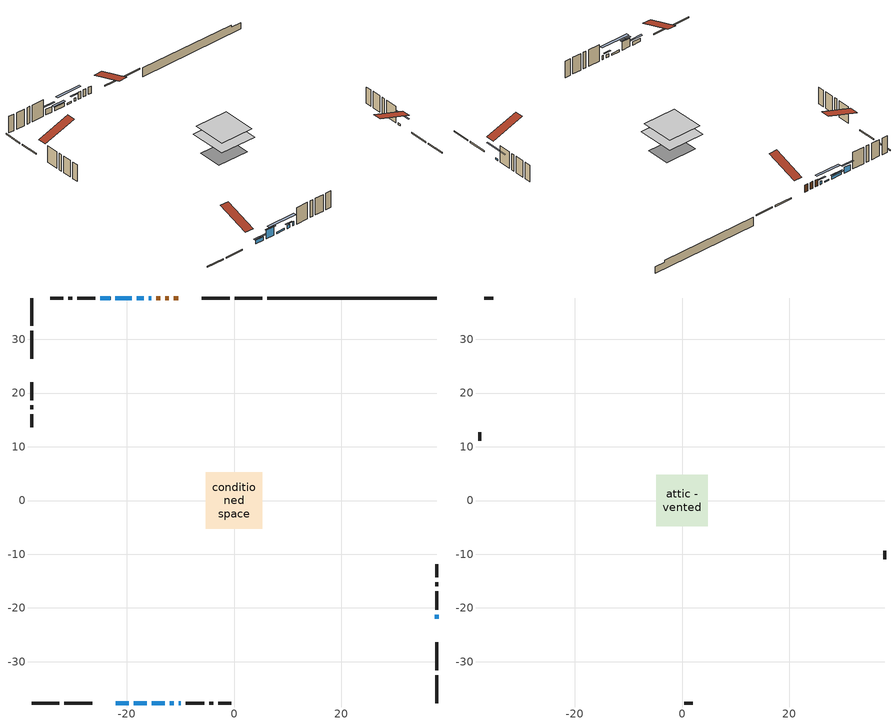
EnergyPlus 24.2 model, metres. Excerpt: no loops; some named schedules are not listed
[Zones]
conditioned space
 floor outside (Floor1 construction): -2.5,-2.5 -2.5,2.5 2.5,2.5 2.5,-2.5 z0.3
 floor adiabatic (AdiabaticFloorConstruction): -5.28,-5.28 -5.28,5.28 5.28,5.28 5.28,-5.28 z2.74
 floor foundation (Slab1 construction): -4.53,-3.34 -4.53,3.34 4.53,3.34 4.53,-3.34 z-2.23
 wall outside (RimJoist1 construction): 5.29,37.68 0.1,37.68 / -37.68,-37.68 -32.49,-37.68 / -37.68,37.68 -37.68,32.49 / 37.68,-37.68 37.68,-32.49 z0.3:0.6
 wall outside (RimJoist2 construction): -0.83,37.68 -6.02,37.68 / -31.56,-37.68 -26.37,-37.68 / -37.68,31.56 -37.68,26.37 / 37.68,-31.56 37.68,-26.37 z0.3:0.6
 wall outside (AdiabaticWallConstruction 1): -10.34,37.68 -11.22,37.68 / -12.15,37.68 -12.83,37.68 / -13.76,37.68 -14.44,37.68 z0.3:2.33
 wall outside (AdiabaticWallConstruction): -22.04,-37.68 -19.6,-37.68 z0.3:1.29; -15.37,37.68 -15.83,37.68 z0.3:1.22; -18.68,-37.68 -16.24,-37.68 z0.3:2.74; 37.68,-22.04 37.68,-21.28 / -15.31,-37.68 -12.87,-37.68 z0.3:0.76; -16.75,37.68 -18.07,37.68 z0.3:0.71; -19,37.68 -22.05,37.68 z0.3:1.32; -11.94,-37.68 -11.18,-37.68 z0.3:1.19; -10.25,-37.68 -9.88,-37.68 z0.3:1.52; -22.98,37.68 -24.85,37.68 z0.3:1.95
 wall outside (Wall1 construction): -25.78,37.68 -29.21,37.68 / -8.95,-37.68 -5.53,-37.68 / -37.68,22.04 -37.68,18.62 / 37.68,-20.35 37.68,-16.93 z0.3:5.18
 wall outside (Wall2 construction): -30.13,37.68 -30.88,37.68 / -4.6,-37.68 -3.85,-37.68 / -37.68,17.69 -37.68,16.94 / 37.68,-16 37.68,-15.25 z0.3:5.18
 wall outside (Wall3 construction): -31.81,37.68 -34.23,37.68 / -2.92,-37.68 -0.51,-37.68 / -37.68,16.01 -37.68,13.6 / 37.68,-14.32 37.68,-11.91 z0.3:5.18
 wall foundation (FoundationWall1 construction): 6.22,37.68,-2.23 6.22,37.68,0.3 34.53,37.68,0.3 34.53,37.68,-0.34 37.68,37.68,-0.34 37.68,37.68,-2.23
 window (WindowConstruction): -22.04,-37.68 -19.6,-37.68 z0.3:1.29
 window (WindowConstruction 3): -15.37,37.68 -15.82,37.68 z0.3:1.21
 window (WindowConstruction 4): -18.67,-37.68 -16.24,-37.68 z0.3:2.74
 window (WindowConstruction 7): 37.68,-22.04 37.68,-21.28 z0.3:0.76
 window (WindowConstruction 8): -16.75,37.68 -18.07,37.68 z0.3:0.71
 window (WindowConstruction 9): -15.31,-37.68 -12.87,-37.68 z0.3:0.76
 window (WindowConstruction 1): -19,37.68 -22.05,37.68 z0.3:1.31
 window (WindowConstruction 5): -11.94,-37.68 -11.18,-37.68 z0.3:1.19
 window (WindowConstruction 6): -10.25,-37.68 -9.88,-37.68 z0.3:1.52
 window (WindowConstruction 2): -22.98,37.68 -24.85,37.68 z0.3:1.95
 door (Door): -10.34,37.68 -11.22,37.68 z0.3:2.33
 door (Door 1): -12.15,37.68 -12.83,37.68 z0.3:2.33
 door (Door 2): -13.76,37.68 -14.44,37.68 z0.3:2.33
 ceiling adiabatic (AdiabaticFloorConstruction): 5.28,-5.28 5.28,5.28 -5.28,5.28 -5.28,-5.28 z2.74
attic - vented
 floor to conditioned space (Floor2 construction Reversed): -4.8,-4.8 -4.8,4.8 4.8,4.8 4.8,-4.8 z5.18
 wall outside (Wall4 construction): -35.15,37.68 -36.75,37.68 / 0.42,-37.68 2.02,-37.68 / -37.68,12.67 -37.68,11.07 / 37.68,-10.98 37.68,-9.38 z0.3:5.18
 roof outside (Roof1 construction): -9.41,37.68,5.18 -9.41,28.32,8.3 -6.95,28.32,8.3 -6.95,37.68,5.18; -22.97,-37.68,5.18 -22.97,-28.32,8.3 -25.44,-28.32,8.3 -25.44,-37.68,5.18; -37.68,22.97,5.18 -28.32,22.97,8.3 -28.32,25.44,8.3 -37.68,25.44,5.18; 37.68,-22.97,5.18 28.32,-22.97,8.3 28.32,-25.44,8.3 37.68,-25.44,5.18
shading: -18.99,-37.68 -22.65,-37.68 -22.65,-37.98 -18.99,-37.98 z1.9; -16.74,37.68 -14.46,37.68 -14.46,37.98 -16.74,37.98 z2.13; -15.94,-37.68 -18.97,-37.68 -18.97,-37.98 -15.94,-37.98 z3.04; 37.68,-18.23 37.68,-25.09 37.98,-25.09 37.98,-18.23 z3.81; -21.12,37.68 -13.7,37.68 -13.7,38.29 -21.12,38.29 z3.76; -9.82,-37.68 -18.36,-37.68 -18.36,-38.29 -9.82,-38.29 z3.81; -22.35,37.68 -18.7,37.68 -18.7,38.29 -22.35,38.29 z1.61; -10.57,-37.68 -12.55,-37.68 -12.55,-37.98 -10.57,-37.98 z1.8; -25.76,37.68 -22.07,37.68 -22.07,37.98 -25.76,37.98 z2.86
[Building]
Building 1: Terrain=Suburbs
[Site:Location]
Montreal Intl AP_QC: Latitude {deg}=45.47; Longitude {deg}=-73.74; Time Zone {hr}=-5; Elevation {m}=36; Keep Site Location Information=Yes
[Site:GroundTemperature:Shallow]
2.07863, -0.316383, -0.508184, 0.628371, 5.19101, 9.73239, 13.6695, 16.1636, 16.3755, 14.347, 10.5102, 6.10817
[Site:WaterMainsTemperature]
Calculation Method=Schedule; Temperature Schedule=mains temperature schedule
[Material] Roughness=Rough; Thermal Absorptance=0.9
Name | Thickness {m} | Conductivity {W/m-K} | Density {kg/m3} | Specific Heat {J/kg-K} | Solar Absorptance | Visible Absorptance
asphalt or fiberglass shingles | 0.00635 | 0.162714 | 1121.4 | 1465.45 | 0.4 | 0.4
ceiling stud and cavity | 0.1397 | 0.0951285 | 65.682 | 1177.47 | 0.7 | 0.7
concrete 4.0 in. | 0.1016 | 1.803125 | 2242.8 | 837.4 | 0.7 | 0.7
concrete 8.0 in. | 0.2032 | 1.803125 | 2242.8 | 837.4 | 0.7 | 0.7
door material | 0.04445 | 0.0639163 | 512.64 | 1214.23 | 0.7 | 0.7
door material 1 | 0.04445 | 0.053851 | 512.64 | 1214.23 | 0.7 | 0.7
door material 2 | 0.04445 | 0.20624 | 512.64 | 1214.23 | 0.7 | 0.7
exterior vertical ins | 0.00682616 | 0.029427 | 32.04 | 1214.23 | 0.7 | 0.7
floor covering | 0.0127 | 0.0433444 | 54.468 | 1339.84 | 0.6 | 0.6
floor rigid ins | 0.051816 | 0.029427 | 32.04 | 1214.23 | 0.7 | 0.7
floor rigid ins 1; wall rigid ins | 0.512978 | 0.029427 | 32.04 | 1214.23 | 0.7 | 0.7
floor stud and cavity | 0.1397 | 0.35706 | 92.3553 | 1139.71 | 0.7 | 0.7
floor stud and cavity 1 | 0.1397 | 1.75129 | 37.0049 | 1207.88 | 0.7 | 0.7
furniture material conditioned space 1 | 0.1524 | 0.115458 | 640.8 | 1214.23 | 0.6 | 0.6
gypsum board | 0.0127 | 0.160291 | 801 | 837.4 | 0.6 | 0.6
gypsum board 1 | 0.0127 | 0.160291 | 801 | 837.4 | 0.7 | 0.7
osb sheathing 0.5 in. | 0.0127 | 0.115458 | 512.64 | 1214.23 | 0.7 | 0.7
osb sheathing 0.75 in. | 0.01905 | 0.115458 | 512.64 | 1214.23 | 0.7 | 0.7
osb sheathing 2.0 in. | 0.0508 | 0.115458 | 512.64 | 1214.23 | 0.7 | 0.7
rim joist stud and cavity | 0.0508 | 0.0451784 | 125.044 | 1163.47 | 0.6 | 0.6
rim joist stud and cavity 1 | 0.0508 | 0.747799 | 125.044 | 1163.47 | 0.6 | 0.6
wall stud and cavity | 0.1397 | 0.092254 | 139.0536 | 1170.24 | 0.7 | 0.7
wall stud and cavity 1 | 0.1397 | 0.0979488 | 139.0536 | 1170.24 | 0.7 | 0.7
wall stud and cavity 2 | 0.1397 | 0.0812061 | 139.0536 | 1170.24 | 0.7 | 0.7
wall stud and cavity 3 | 0.0889 | 6.1454 | 50.32683 | 1063.81 | 0.6 | 0.6
wall stud and cavity 4 | 0.0889 | 0.380278 | 52.3479 | 1209.89 | 0.7 | 0.7
wall stud and cavity 5 | 0.0889 | 0.391764 | 83.0341 | 1211.67 | 0.7 | 0.7
wood siding | 0.0254 | 0.102417 | 544.68 | 1172.36 | 0.4 | 0.4
wood siding 1 | 0.00254 | 0.102417 | 544.68 | 1172.36 | 0.4 | 0.4
wood siding 2; wood siding 3; wood siding 4 | 0.0254 | 0.102417 | 544.68 | 1172.36 | 0.7 | 0.7
[WindowMaterial:SimpleGlazingSystem]
Name | U-Factor {W/m2-K} | Solar Heat Gain Coefficient
WindowMaterial | 2.946882 | 0.58
WindowMaterial 1 | 2.93609 | 0.6
WindowMaterial 2 | 2.90203 | 0.65
WindowMaterial 3 | 3.02467 | 0.46
WindowMaterial 4 | 2.87818 | 0.68
WindowMaterial 5 | 5.3447 | 0.57
WindowMaterial 6 | 4.38171 | 0.64
WindowMaterial 7 | 3.06101 | 0.4
WindowMaterial 8 | 3.04965 | 0.43
WindowMaterial 9 | 3.023535 | 0.49
[Construction]
AdiabaticFloorConstruction: floor stud and cavity 1, floor rigid ins 1, osb sheathing 0.75 in., floor covering
AdiabaticWallConstruction: wood siding 3, wall rigid ins, wall stud and cavity 4, gypsum board
AdiabaticWallConstruction 1: wood siding 4, wall rigid ins, wall stud and cavity 4, gypsum board
Door: door material
Door 1: door material 1
Door 2: door material 2
Floor1 construction: floor stud and cavity, floor rigid ins, osb sheathing 0.75 in., floor covering
Floor2 construction Reversed: gypsum board, ceiling stud and cavity
FoundationWall1 construction: concrete 8.0 in., gypsum board 1
furniture construction conditioned space 1: furniture material conditioned space 1
PartitionWallConstruction: gypsum board, wall stud and cavity 5, gypsum board
RimJoist1 construction: wood siding 2, osb sheathing 2.0 in., rim joist stud and cavity
RimJoist2 construction: wood siding 2, osb sheathing 2.0 in., rim joist stud and cavity 1
Roof1 construction: asphalt or fiberglass shingles
Slab1 construction: concrete 4.0 in.
Wall1 construction: wood siding, osb sheathing 0.5 in., wall stud and cavity, gypsum board
Wall2 construction: wood siding, osb sheathing 0.5 in., wall stud and cavity 1, gypsum board
Wall3 construction: wood siding, osb sheathing 0.5 in., wall stud and cavity 2, gypsum board
Wall4 construction: wood siding 1, wall stud and cavity 3
WindowConstruction: WindowMaterial
WindowConstruction 1: WindowMaterial 1
WindowConstruction 2: WindowMaterial 2
WindowConstruction 3: WindowMaterial 3
WindowConstruction 4: WindowMaterial 4
WindowConstruction 5: WindowMaterial 5
WindowConstruction 6: WindowMaterial 6
WindowConstruction 7: WindowMaterial 7
WindowConstruction 8: WindowMaterial 8
WindowConstruction 9: WindowMaterial 9
[Zone] Multiplier=1; Part of Total Floor Area=Yes
Name | Volume {m3}
attic - vented | 46.7056
conditioned space | 450
[Space]
Name | Zone | Volume {m3}
attic - vented 1 | attic - vented | 46.7056
conditioned space 1 | conditioned space | 450
[ZoneInfiltration:EffectiveLeakageArea]
infil attic - vented 1: Zone or Space=attic - vented 1; Schedule=Always On Discrete; Effective Air Leakage Area {cm2}=3690.4; Stack Coefficient=0.000555979; Wind Coefficient=1.59312e-05
[ZoneMixing]
whole house fan mix: Zone or Space=attic - vented; Schedule=Always On Continuous; Design Flow Rate Calculation Method=Flow/Zone; Design Flow Rate {m3/s}=0; Source Zone or Space=conditioned space
[SurfaceProperty:ExposedFoundationPerimeter]
Slab1: Exposed Perimeter Calculation Method=TotalExposedPerimeter; Total Exposed Perimeter {m}=31.456
[InternalMass] Zone or ZoneList=conditioned space; Space or SpaceList=conditioned space 1
Name | Construction | Surface Area {m2}
furniture mass conditioned space 1 | furniture construction conditioned space 1 | 78.7039
partition wall mass | PartitionWallConstruction | 196.76
[Lights]
interior lighting: Zone or ZoneList or Space or SpaceList=conditioned space 1; Schedule=interior lighting schedule; Design Level Calculation Method=LightingLevel; Lighting Level {W}=343.2; Return Air Fraction=0; Fraction Radiant=0.6; Fraction Visible=0.2; Fraction Replaceable=1
[People]
occupants: Zone or ZoneList or Space or SpaceList=conditioned space 1; Number of People Schedule=occupants schedule; Number of People Calculation Method=People; Number of People=3; Fraction Radiant=0.314171; Sensible Heat Fraction=0.56303; Activity Level Schedule=occupants activity schedule; Carbon Dioxide Generation Rate {m3/s-W}=0; Enable ASHRAE 55 Comfort Warnings=No; Mean Radiant Temperature Calculation Type=EnclosureAveraged
[ElectricEquipment] Zone or ZoneList or Space or SpaceList=conditioned space 1; Design Level Calculation Method=EquipmentLevel
Name | Schedule | Design Level {W} | Fraction Latent | Fraction Radiant | Fraction Lost
clothes dryer | clothes dryer schedule | 140.772 | 0.015 | 0.081 | 0.85
clothes washer | clothes washer schedule | 32.1985 | 0.03 | 0.162 | 0.7
cooking range | cooking range schedule | 215.147 | 0.08 | 0.432 | 0.2
dishwasher | dishwasher schedule | 66.8632 | 0.3 | 0.18 | 0.4
fridge | fridge schedule | 72.9452 | 0 | 0.6 | 0
mech vent house fan | mech vent house fan schedule | 0 | 0 | 0 | 1
mech vent house fan cfis | mech vent house fan cfis schedule | 0 | 0 | 0 | 0
mech vent range fan 0 | mech vent range fan 0 schedule | 57 | 0 | 0 | 1
misc plug loads | misc plug loads schedule | 494.7 | 0.045 | 0.513 | 0.1
whole house fan | Always On Discrete | 0 | 0 | 0 | 1
[OtherEquipment] Zone or ZoneList or Space or SpaceList=conditioned space 1; Design Level Calculation Method=EquipmentLevel
Name | Fuel Type | Schedule | Design Level {W} | Fraction Latent | Fraction Radiant | Fraction Lost
clothes dryer 1 | Electricity | clothes dryer schedule | 0 | 0.015 | 0.081 | 0.85
cooking range 1 | Electricity | cooking range schedule | 0 | 0.08 | 0.432 | 0.2
general water use latent | None | general water use schedule | 62.594 | 1 | 0 | 0
general water use sensible | None | general water use schedule | -61.6891 | 0 | 0.6 | 0
mech vent house fan latent load | None | Always On Discrete | 0 | 1 | 0 | 0
mech vent house fan sensible load | None | Always On Discrete | 0 | 0 | 0 | 0
water heater energy adjustment1 | NaturalGas | Always On Discrete | 0.01 | 0 | 0 | 1
[ZoneInfiltration:DesignFlowRate] Zone or ZoneList or Space or SpaceList=conditioned space 1; Schedule=Always On Discrete; Design Flow Rate Calculation Method=Flow/Zone; Design Flow Rate {m3/s}=0
infil flow; natural vent flow; whole house fan flow
[AvailabilityManager:Scheduled]
central ac and furnace airloop Availability Manager: Schedule=Always On Discrete
[Foundation:Kiva]
Foundation Kiva 1: Initial Indoor Air Temperature {C}=18; Wall Height Above Grade {m}=0.299984; Wall Depth Below Slab {m}=0.2032; Custom Block Material Name 1=exterior vertical ins; Custom Block Depth 1 {m}=2.52999; Custom Block X Position 1 {m}=0.2159; Custom Block Z Position 1 {m}=0
[Foundation:Kiva:Settings]
Soil Conductivity {W/m-K}=0.849921; Soil Density {kg/m3}=1842.3; Soil Specific Heat {J/kg-K}=418.7; Ground Solar Absorptivity=0.9; Ground Thermal Absorptivity=0.9; Ground Surface Roughness {m}=0.03; Far-Field Width {m}=40; Deep-Ground Boundary Condition=ZeroFlux; Deep-Ground Depth {m}=40; Minimum Cell Dimension {m}=0.2; Maximum Cell Growth Coefficient=3; Simulation Timestep=Timestep
[Exterior:Lights]
exterior lighting: Schedule=exterior lighting schedule; Design Level {W}=75.6
[EnergyManagementSystem:GlobalVariable]
central_ac_and_furnace_airloop_Fan_RTF
infil_program_Qfan
infil_program_Qinf
natural_vent_program_Qnv
natural_vent_program_Qwhf
[EnergyManagementSystem:Sensor]
Name | Output:Variable or Output:Meter Index Key | Output:Variable or Output:Meter
airflow_gain | infil flow | Infiltration Sensible Heat Gain Energy
airflow_gain_1 | natural vent flow | Infiltration Sensible Heat Gain Energy
airflow_gain_2 | whole house fan flow | Infiltration Sensible Heat Gain Energy
airflow_loss | infil flow | Infiltration Sensible Heat Loss Energy
airflow_loss_1 | natural vent flow | Infiltration Sensible Heat Loss Energy
airflow_loss_2 | whole house fan flow | Infiltration Sensible Heat Loss Energy
clg_load_cond |  | Cooling:EnergyTransfer:Zone:CONDITIONED SPACE
clg_sp_s; clg_sp_s_1 | cooling setpoint | Schedule Value
clothes_dryer_exhaust_0_sch_s | clothes dryer exhaust 0 schedule | Schedule Value
cool_season | cooling season schedule | Schedule Value
htg_load_cond |  | Heating:EnergyTransfer:Zone:CONDITIONED SPACE
htg_sp_s; htg_sp_s_1 | heating setpoint | Schedule Value
ig_ee_conv | clothes dryer | Electric Equipment Convective Heating Energy
ig_ee_conv_2 | cooking range | Electric Equipment Convective Heating Energy
ig_ee_conv_4 | fridge | Electric Equipment Convective Heating Energy
ig_ee_conv_5 | misc plug loads | Electric Equipment Convective Heating Energy
ig_ee_conv_6 | whole house fan | Electric Equipment Convective Heating Energy
ig_ee_rad | clothes dryer | Electric Equipment Radiant Heating Energy
ig_ee_rad_2 | cooking range | Electric Equipment Radiant Heating Energy
ig_ee_rad_4 | fridge | Electric Equipment Radiant Heating Energy
ig_ee_rad_5 | misc plug loads | Electric Equipment Radiant Heating Energy
ig_ee_rad_6 | whole house fan | Electric Equipment Radiant Heating Energy
ig_lgt_conv | interior lighting | Lights Convective Heating Energy
ig_lgt_rad | interior lighting | Lights Radiant Heating Energy
ig_lgt_vis | interior lighting | Lights Visible Radiation Heating Energy
ig_oe_conv | clothes dryer 1 | Other Equipment Convective Heating Energy
ig_oe_conv_1 | cooking range 1 | Other Equipment Convective Heating Energy
ig_oe_conv_2 | general water use latent | Other Equipment Convective Heating Energy
ig_oe_conv_3 | general water use sensible | Other Equipment Convective Heating Energy
ig_oe_conv_4 | water heater energy adjustment1 | Other Equipment Convective Heating Energy
ig_oe_rad | clothes dryer 1 | Other Equipment Radiant Heating Energy
ig_oe_rad_1 | cooking range 1 | Other Equipment Radiant Heating Energy
ig_oe_rad_2 | general water use latent | Other Equipment Radiant Heating Energy
ig_oe_rad_3 | general water use sensible | Other Equipment Radiant Heating Energy
ig_oe_rad_4 | water heater energy adjustment1 | Other Equipment Radiant Heating Energy
ig_ppl_conv | occupants | People Convective Heating Energy
ig_ppl_rad | occupants | People Radiant Heating Energy
im_conv | furniture mass conditioned space 1 | Surface Inside Face Convection Heat Gain Energy
im_conv_1 | partition wall mass | Surface Inside Face Convection Heat Gain Energy
im_ig | furniture mass conditioned space 1 | Surface Inside Face Internal Gains Radiation Heat Gain Energy
im_ig_1 | partition wall mass | Surface Inside Face Internal Gains Radiation Heat Gain Energy
im_lgt | furniture mass conditioned space 1 | Surface Inside Face Lights Radiation Heat Gain Energy
im_lgt_1 | partition wall mass | Surface Inside Face Lights Radiation Heat Gain Energy
im_sol | furniture mass conditioned space 1 | Surface Inside Face Solar Radiation Heat Gain Energy
im_sol_1 | partition wall mass | Surface Inside Face Solar Radiation Heat Gain Energy
im_surf | furniture mass conditioned space 1 | Surface Inside Face Net Surface Thermal Radiation Heat Gain Energy
im_surf_1 | partition wall mass | Surface Inside Face Net Surface Thermal Radiation Heat Gain Energy
mech_vent_range_fan_0_sch_s | mech vent range fan 0 schedule | Schedule Value
mv_conv | mech vent house fan | Electric Equipment Convective Heating Energy
mv_conv_1 | mech vent house fan cfis | Electric Equipment Convective Heating Energy
mv_conv_2 | mech vent range fan 0 | Electric Equipment Convective Heating Energy
mv_conv_3 | mech vent house fan latent load | Other Equipment Convective Heating Energy
mv_conv_4 | mech vent house fan sensible load | Other Equipment Convective Heating Energy
mv_rad | mech vent house fan | Electric Equipment Radiant Heating Energy
mv_rad_1 | mech vent house fan cfis | Electric Equipment Radiant Heating Energy
mv_rad_2 | mech vent range fan 0 | Electric Equipment Radiant Heating Energy
mv_rad_3 | mech vent house fan latent load | Other Equipment Radiant Heating Energy
mv_rad_4 | mech vent house fan sensible load | Other Equipment Radiant Heating Energy
natural_vent_s | natural vent schedule | Schedule Value
out_pb_s |  | Site Outdoor Air Barometric Pressure
out_wt_s |  | Site Outdoor Air Humidity Ratio
site_vw_s |  | Site Wind Speed
ss_back_out | Window1 | Surface Window Shortwave from Zone Back Out Window Heat Transfer Rate
ss_back_out_1 | Window10 | Surface Window Shortwave from Zone Back Out Window Heat Transfer Rate
ss_back_out_2 | Window11 | Surface Window Shortwave from Zone Back Out Window Heat Transfer Rate
ss_back_out_3 | Window12 | Surface Window Shortwave from Zone Back Out Window Heat Transfer Rate
ss_back_out_4 | Window13 | Surface Window Shortwave from Zone Back Out Window Heat Transfer Rate
ss_back_out_5 | Window14 | Surface Window Shortwave from Zone Back Out Window Heat Transfer Rate
ss_back_out_6 | Window3 | Surface Window Shortwave from Zone Back Out Window Heat Transfer Rate
ss_back_out_7 | Window5 | Surface Window Shortwave from Zone Back Out Window Heat Transfer Rate
ss_back_out_8 | Window8 | Surface Window Shortwave from Zone Back Out Window Heat Transfer Rate
ss_back_out_9 | Window9 | Surface Window Shortwave from Zone Back Out Window Heat Transfer Rate
ss_conv | Door1 | Surface Inside Face Convection Heat Gain Energy
ss_conv_1 | Door2 | Surface Inside Face Convection Heat Gain Energy
ss_conv_10 | Window5 | Surface Inside Face Convection Heat Gain Energy
ss_conv_11 | Window8 | Surface Inside Face Convection Heat Gain Energy
ss_conv_12 | Window9 | Surface Inside Face Convection Heat Gain Energy
ss_conv_2 | Door3 | Surface Inside Face Convection Heat Gain Energy
ss_conv_3 | Window1 | Surface Inside Face Convection Heat Gain Energy
ss_conv_4 | Window10 | Surface Inside Face Convection Heat Gain Energy
ss_conv_5 | Window11 | Surface Inside Face Convection Heat Gain Energy
ss_conv_6 | Window12 | Surface Inside Face Convection Heat Gain Energy
ss_conv_7 | Window13 | Surface Inside Face Convection Heat Gain Energy
ss_conv_8 | Window14 | Surface Inside Face Convection Heat Gain Energy
ss_conv_9 | Window3 | Surface Inside Face Convection Heat Gain Energy
ss_ig | Door1 | Surface Inside Face Internal Gains Radiation Heat Gain Energy
ss_ig_1 | Door2 | Surface Inside Face Internal Gains Radiation Heat Gain Energy
ss_ig_10 | Window5 | Surface Inside Face Internal Gains Radiation Heat Gain Energy
ss_ig_11 | Window8 | Surface Inside Face Internal Gains Radiation Heat Gain Energy
ss_ig_12 | Window9 | Surface Inside Face Internal Gains Radiation Heat Gain Energy
ss_ig_2 | Door3 | Surface Inside Face Internal Gains Radiation Heat Gain Energy
ss_ig_3 | Window1 | Surface Inside Face Internal Gains Radiation Heat Gain Energy
ss_ig_4 | Window10 | Surface Inside Face Internal Gains Radiation Heat Gain Energy
ss_ig_5 | Window11 | Surface Inside Face Internal Gains Radiation Heat Gain Energy
ss_ig_6 | Window12 | Surface Inside Face Internal Gains Radiation Heat Gain Energy
ss_ig_7 | Window13 | Surface Inside Face Internal Gains Radiation Heat Gain Energy
ss_ig_8 | Window14 | Surface Inside Face Internal Gains Radiation Heat Gain Energy
ss_ig_9 | Window3 | Surface Inside Face Internal Gains Radiation Heat Gain Energy
ss_lgt | Door1 | Surface Inside Face Lights Radiation Heat Gain Energy
ss_lgt_1 | Door2 | Surface Inside Face Lights Radiation Heat Gain Energy
ss_lgt_2 | Door3 | Surface Inside Face Lights Radiation Heat Gain Energy
ss_sol | Door1 | Surface Inside Face Solar Radiation Heat Gain Energy
ss_sol_1 | Door2 | Surface Inside Face Solar Radiation Heat Gain Energy
ss_sol_2 | Door3 | Surface Inside Face Solar Radiation Heat Gain Energy
ss_surf | Door1 | Surface Inside Face Net Surface Thermal Radiation Heat Gain Energy
ss_surf_1 | Door2 | Surface Inside Face Net Surface Thermal Radiation Heat Gain Energy
ss_surf_10 | Window5 | Surface Inside Face Net Surface Thermal Radiation Heat Gain Energy
ss_surf_11 | Window8 | Surface Inside Face Net Surface Thermal Radiation Heat Gain Energy
ss_surf_12 | Window9 | Surface Inside Face Net Surface Thermal Radiation Heat Gain Energy
ss_surf_2 | Door3 | Surface Inside Face Net Surface Thermal Radiation Heat Gain Energy
ss_surf_3 | Window1 | Surface Inside Face Net Surface Thermal Radiation Heat Gain Energy
ss_surf_4 | Window10 | Surface Inside Face Net Surface Thermal Radiation Heat Gain Energy
ss_surf_5 | Window11 | Surface Inside Face Net Surface Thermal Radiation Heat Gain Energy
ss_surf_6 | Window12 | Surface Inside Face Net Surface Thermal Radiation Heat Gain Energy
ss_surf_7 | Window13 | Surface Inside Face Net Surface Thermal Radiation Heat Gain Energy
ss_surf_8 | Window14 | Surface Inside Face Net Surface Thermal Radiation Heat Gain Energy
ss_surf_9 | Window3 | Surface Inside Face Net Surface Thermal Radiation Heat Gain Energy
ss_trans_in | Window1 | Surface Window Transmitted Solar Radiation Rate
ss_trans_in_1 | Window10 | Surface Window Transmitted Solar Radiation Rate
ss_trans_in_2 | Window11 | Surface Window Transmitted Solar Radiation Rate
ss_trans_in_3 | Window12 | Surface Window Transmitted Solar Radiation Rate
ss_trans_in_4 | Window13 | Surface Window Transmitted Solar Radiation Rate
ss_trans_in_5 | Window14 | Surface Window Transmitted Solar Radiation Rate
ss_trans_in_6 | Window3 | Surface Window Transmitted Solar Radiation Rate
ss_trans_in_7 | Window5 | Surface Window Transmitted Solar Radiation Rate
ss_trans_in_8 | Window8 | Surface Window Transmitted Solar Radiation Rate
ss_trans_in_9 | Window9 | Surface Window Transmitted Solar Radiation Rate
ss_trans_out | Window1 | Surface Inside Face Initial Transmitted Diffuse Transmitted Out Window Solar Radiation Rate
ss_trans_out_1 | Window10 | Surface Inside Face Initial Transmitted Diffuse Transmitted Out Window Solar Radiation Rate
ss_trans_out_2 | Window11 | Surface Inside Face Initial Transmitted Diffuse Transmitted Out Window Solar Radiation Rate
ss_trans_out_3 | Window12 | Surface Inside Face Initial Transmitted Diffuse Transmitted Out Window Solar Radiation Rate
ss_trans_out_4 | Window13 | Surface Inside Face Initial Transmitted Diffuse Transmitted Out Window Solar Radiation Rate
ss_trans_out_5 | Window14 | Surface Inside Face Initial Transmitted Diffuse Transmitted Out Window Solar Radiation Rate
ss_trans_out_6 | Window3 | Surface Inside Face Initial Transmitted Diffuse Transmitted Out Window Solar Radiation Rate
